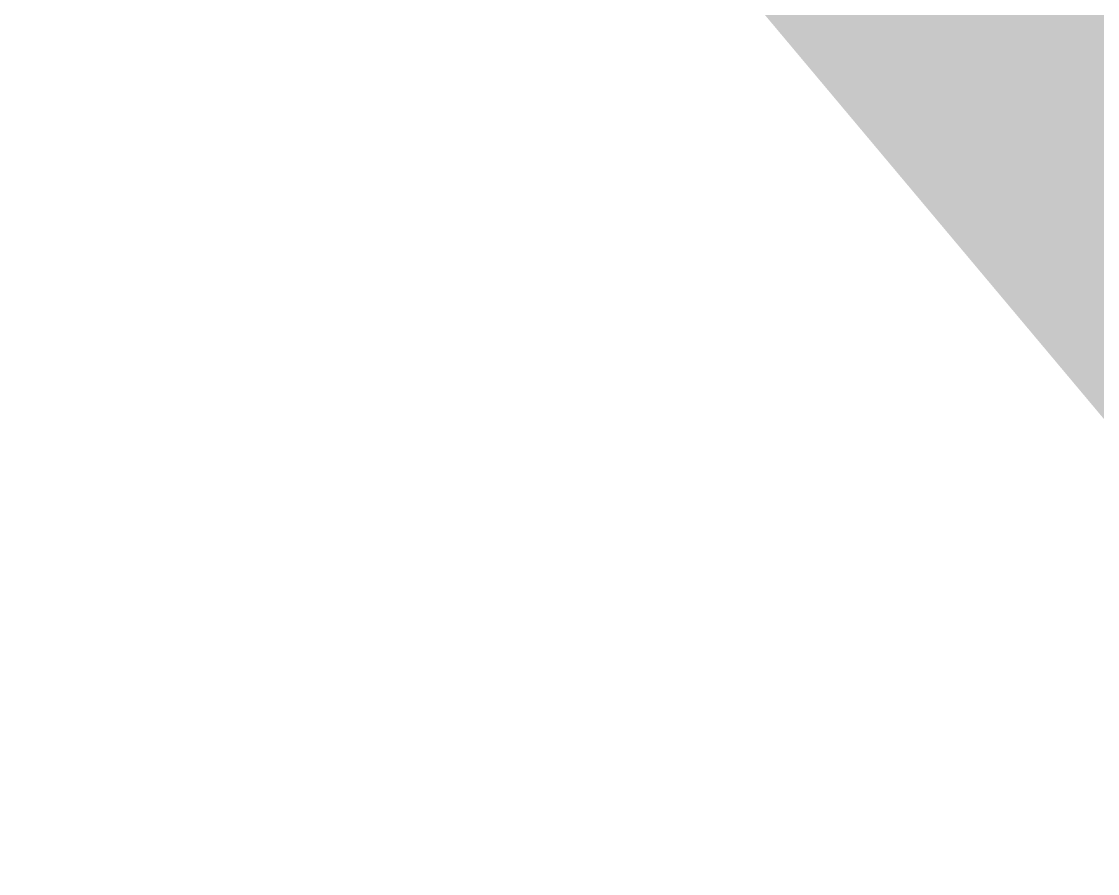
# Model space of a CAD drawing. Header units: inches. Extents: x 1 to 35.5, y 1 to 35.6.
# Drawn here: x 24.9523 to 25.1318, y 6.1264 to 6.2685 of the extents above; entities that cross this region are included whole.
import ezdxf

# ---------------------------------------------------------------- set-up
doc = ezdxf.new("R2010")
doc.units = ezdxf.units.IN
for name, color, linetype in [('Bottom Layer', 76, 'Continuous'), ('Bottom Layer 1', 5, 'Continuous'), ('Bottom Solder', 6, 'Continuous'), ('Mechanical 2', 216, 'Continuous'), ('Multi-Layer', 9, 'Continuous'), ('Top Layer', 16, 'Continuous'), ('Top Layer 1', 1, 'Continuous'), ('Top Solder', 216, 'Continuous')]:
    doc.layers.add(name, color=color, linetype=linetype)

# ---------------------------------------------------------------- blocks, each defined once
blk = doc.blocks.new('CWF_2_12')
at = {"layer": 'Bottom Layer'}
blk.add_hatch(color=76, dxfattribs=at).paths.add_polyline_path([(1.7, 0.825), (3.3, 0.825), (3.3, -0.775), (1.7, -0.775)])
at = {"layer": 'Bottom Layer 1'}
blk.add_hatch(color=5, dxfattribs=at).paths.add_polyline_path([(1.7, 0.825), (3.3, 0.825), (3.3, -0.775), (1.7, -0.775)])
at = {"layer": 'Bottom Solder'}
blk.add_hatch(color=6, dxfattribs=at).paths.add_polyline_path([(1.7, 0.825), (3.3, 0.825), (3.3, -0.775), (1.7, -0.775)])
at = {"layer": 'Multi-Layer'}
blk.add_hatch(color=9, dxfattribs=at).paths.add_polyline_path([(1.7, 0.825), (3.3, 0.825), (3.3, -0.775), (1.7, -0.775)])
at = {"layer": 'Top Layer'}
blk.add_hatch(color=16, dxfattribs=at).paths.add_polyline_path([(1.7, 0.825), (3.3, 0.825), (3.3, -0.775), (1.7, -0.775)])
at = {"layer": 'Top Layer 1'}
blk.add_hatch(color=1, dxfattribs=at).paths.add_polyline_path([(1.7, 0.825), (3.3, 0.825), (3.3, -0.775), (1.7, -0.775)])
at = {"layer": 'Top Solder'}
blk.add_hatch(color=216, dxfattribs=at).paths.add_polyline_path([(1.7, 0.825), (3.3, 0.825), (3.3, -0.775), (1.7, -0.775)])

msp = doc.modelspace()

# ---------------------------------------------------------------- linework, layer by layer
at = {"layer": 'Mechanical 2'}
msp.add_lwpolyline([(35.125, 18.125, 0.25, 0.25, 1), (1.125, 18.125, 0.25, 0.25, 1)], format="xyseb", close=True, dxfattribs=at)

# ---------------------------------------------------------------- block references
at = {"rotation": 220}
msp.add_blockref('CWF_2_12', (28.08393, 7.81915), dxfattribs=at)

doc.saveas('drawing.dxf')
